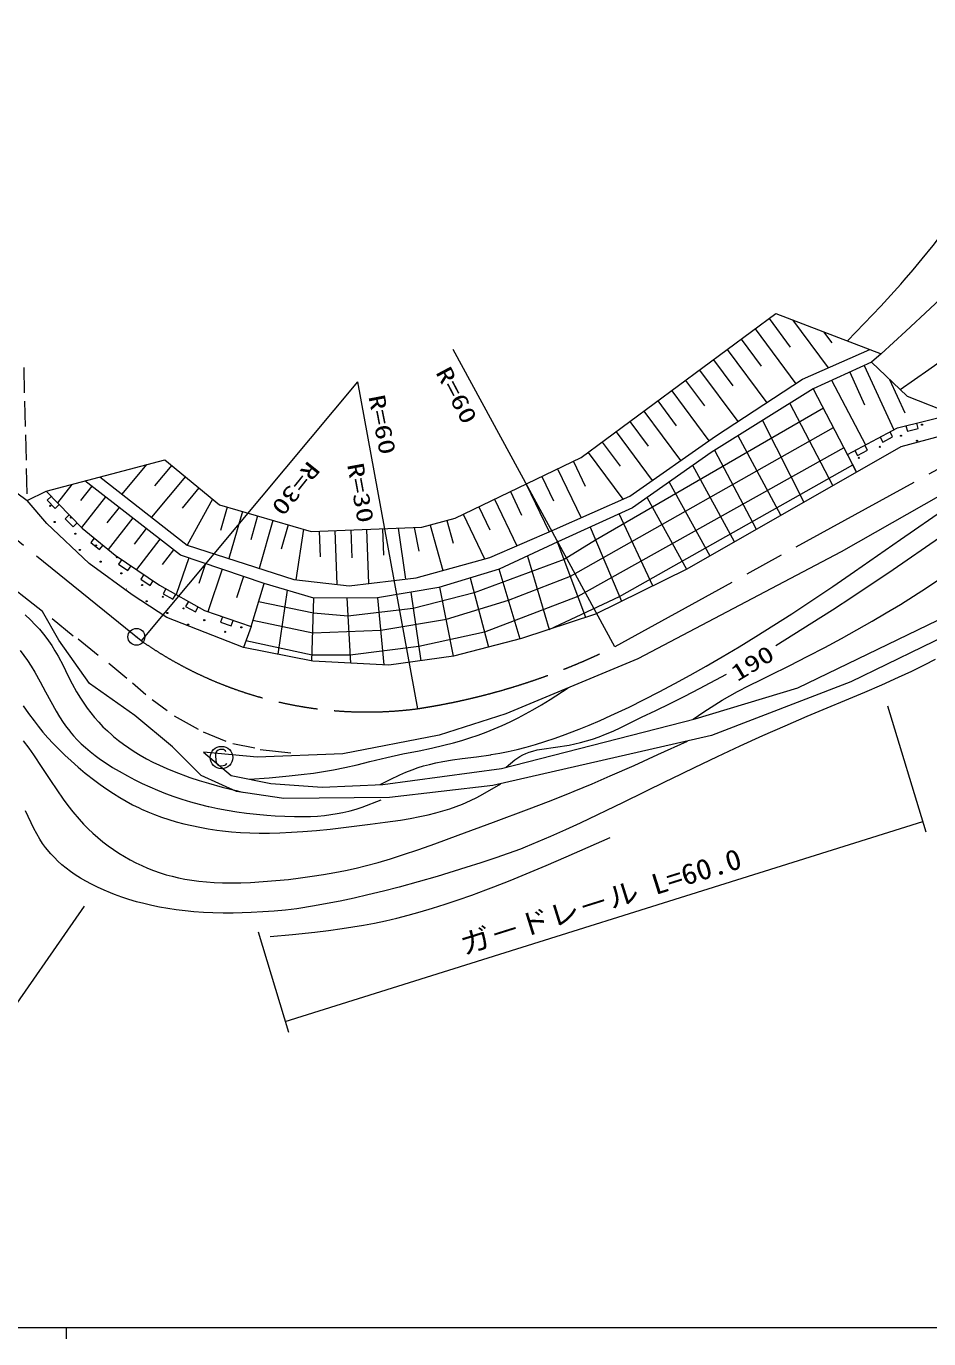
# Model space of a CAD drawing. Units: millimetres, scale not verified. Extents: x 40000 to 680000, y 20000 to 380000.
# Drawn here: x 164450 to 244844, y 204000 to 320948 of the extents above; entities that cross this region are included whole.
import ezdxf
from ezdxf.enums import TextEntityAlignment as Align

# ---------------------------------------------------------------- set-up
doc = ezdxf.new("R2010")
doc.units = ezdxf.units.MM
doc.header["$LTSCALE"] = 1000
doc.linetypes.add('CHAIN', pattern=[18.5, 12, -1.5, 3.5, -1.5])
doc.linetypes.add('USER1', pattern=[3, 2.25, -0.75])
for name, color, linetype, lineweight in [('M-BGD', 7, 'Continuous', 13), ('M-BMK', 2, 'Continuous', 13), ('M-BMK-SRVR', 3, 'Continuous', 13), ('M-STR-HTXT', 7, 'Continuous', 13), ('M-TTL-BAND', 7, 'Continuous', 13)]:
    doc.layers.add(name, color=color, linetype=linetype, lineweight=lineweight)
doc.styles.add('ＭＳ ゴシック', font='')
doc.styles.get('ＭＳ ゴシック').set_extended_font_data('MS Gothic')

# ---------------------------------------------------------------- blocks, each defined once
blk = doc.blocks.new('BUHIN3')
at = {"color": 7, "linetype": 'Continuous', "lineweight": 13}
blk.add_lwpolyline([(-260, -427), (167, -687), (687, 167), (260, 427)], dxfattribs=at)
blk = doc.blocks.new('BUHIN4')
at = {"color": 3, "linetype": 'Continuous', "lineweight": 13}
for radius in [750, 22.5]:
    blk.add_circle((0, 0), radius, dxfattribs=at)
blk = doc.blocks.new('BUHIN11')
at = {"color": 7, "linetype": 'Continuous', "lineweight": 13}
blk.add_lwpolyline([(623, 177), (638, 279), (615, 375), (562, 471), (480, 557), (313, 658), (165, 713), (-29, 702), (-183, 632), (-321, 482), (-576, 64), (-651, -136), (-652, -282), (-583, -447), (-450, -575), (-287, -674), (-156, -736), (-68, -737), (25, -718), (87, -674)], dxfattribs=at)
blk.add_circle((0, 0), 1000, dxfattribs=at)

msp = doc.modelspace()

# ---------------------------------------------------------------- linework, layer by layer
at = {"layer": 'M-BGD'}
for p, q in [((213894, 282511), (231234, 295357)), ((230614, 294898), (232492, 292364)), ((231234, 295357), (240593, 291766)), ((232715, 294788), (235887, 290506)), ((229376, 293980), (232997, 289092)), ((235482, 293727), (236214, 292738)), ((228137, 293063), (229920, 290656)), ((225660, 291228), (227388, 288895)), ((226899, 292145), (230410, 287405)), ((233612, 289492), (239583, 292154)), ((240593, 291766), (239753, 291028)), ((224422, 290310), (227823, 285719)), ((239753, 291028), (234553, 288651)), ((237803, 290136), (239135, 287222)), ((239103, 290730), (241734, 284974)), ((239753, 291028), (242915, 287978)), ((223183, 289393), (224856, 287134)), ((225852, 284435), (233612, 289492)), ((236190, 289399), (239200, 283643)), ((264242, 289597), (237035, 274107)), ((241359, 289478), (242724, 286494)), ((221945, 288475), (225250, 284013)), ((234553, 288651), (225464, 282969)), ((234553, 288651), (238421, 281225)), ((242915, 287978), (246975, 286398)), ((235455, 286920), (215159, 275164)), ((219467, 286640), (222725, 282242)), ((220706, 287558), (222347, 285343)), ((236306, 280017), (232483, 287356)), ((218229, 285723), (219846, 283540)), ((230023, 285819), (233717, 278540)), ((242072, 285151), (246975, 286398)), ((212917, 271956), (236358, 285186)), ((216990, 284805), (220201, 280472)), ((218219, 279081), (225852, 284435)), ((231675, 277374), (227853, 284463)), ((237599, 282803), (242072, 285151)), ((248552, 285157), (242371, 283480)), ((237289, 283397), (213595, 270139)), ((215752, 283888), (217345, 281737)), ((242371, 283480), (223286, 272585)), ((225773, 283163), (229482, 276122)), ((159853, 282154), (164524, 278684)), ((166231, 279521), (176801, 282329)), ((175152, 281891), (172964, 279261)), ((176801, 282329), (181654, 278293)), ((202657, 277124), (213894, 282511)), ((213192, 282175), (214244, 279980)), ((214513, 282970), (217598, 278806)), ((217305, 270130), (238087, 281865)), ((225464, 282969), (218461, 278027)), ((238421, 281225), (237599, 282803)), ((171007, 280790), (178782, 274719)), ((178621, 280816), (175610, 277196)), ((177408, 281825), (175887, 279996)), ((210383, 280828), (211414, 278676)), ((211787, 281501), (213871, 277155)), ((227528, 275006), (223815, 281806)), ((164524, 278684), (166231, 279521)), ((164524, 278684), (166231, 279521)), ((166231, 279521), (169424, 276221)), ((168505, 280125), (167232, 278487)), ((170289, 279966), (169290, 278680)), ((178182, 273831), (169682, 280438)), ((179834, 279807), (178344, 278015)), ((208978, 280155), (211019, 275898)), ((221712, 280321), (225347, 273761)), ((165898, 268805), (152325, 279371)), ((166275, 276629), (164524, 278684)), ((171503, 279022), (169370, 276277)), ((181047, 278798), (178782, 274719)), ((206169, 278808), (208154, 274666)), ((207573, 279481), (208580, 277381)), ((211510, 276109), (218219, 279081)), ((219755, 278940), (223268, 272576)), ((172718, 278078), (171639, 276690)), ((181654, 278293), (189837, 275935)), ((182335, 278097), (181739, 276026)), ((183699, 277704), (182493, 273517)), ((185063, 277311), (184453, 275195)), ((203360, 277461), (205262, 273493)), ((204764, 278134), (205743, 276092)), ((218461, 278027), (211808, 275008)), ((220251, 271085), (217280, 277491)), ((170063, 273086), (166275, 276629)), ((169424, 276221), (172380, 273826)), ((173932, 277134), (171755, 274333)), ((175146, 276191), (174067, 274802)), ((186427, 276917), (185195, 272642)), ((187791, 276524), (187168, 274365)), ((189155, 276131), (188468, 271618)), ((189837, 275935), (199700, 276300)), ((191950, 276013), (192128, 271203)), ((193359, 276065), (193451, 273593)), ((194768, 276117), (194947, 271288)), ((196177, 276170), (196265, 273812)), ((197586, 276222), (198222, 271677)), ((198995, 276274), (199424, 274185)), ((199700, 276300), (202657, 277124)), ((200439, 276506), (201567, 272458)), ((201918, 276918), (202482, 274895)), ((205733, 273624), (211510, 276109)), ((214671, 276307), (217482, 269717)), ((176361, 275247), (174262, 272546)), ((190541, 275961), (190626, 273662)), ((211808, 275008), (206589, 272571)), ((214290, 268279), (211751, 275076)), ((215159, 275164), (212360, 273446)), ((172380, 273826), (176332, 271138)), ((177575, 274303), (176555, 272991)), ((185629, 271303), (178182, 273831)), ((178782, 274719), (188300, 271637)), ((209088, 273738), (211040, 267201)), ((237035, 274107), (218938, 264592)), ((173888, 270295), (170063, 273086)), ((178927, 273578), (177815, 270302)), ((180416, 273073), (179812, 271294)), ((181906, 272567), (180621, 268783)), ((199184, 271791), (205733, 273624)), ((206589, 272571), (201201, 270938)), ((212360, 273446), (204343, 270477)), ((208444, 266350), (206589, 272571)), ((223286, 272585), (215147, 268563)), ((183815, 271919), (183172, 270023)), ((188300, 271637), (193205, 271081)), ((193205, 271081), (199184, 271791)), ((203999, 271786), (205621, 265620)), ((207414, 269803), (212917, 271956)), ((233175, 261994), (254690, 272405)), ((176965, 268273), (173888, 270295)), ((176332, 271138), (180328, 268885)), ((184470, 267454), (185629, 271303)), ((190073, 269997), (185629, 271303)), ((187684, 270699), (186871, 264994)), ((201201, 270938), (195751, 270017)), ((198701, 270516), (199604, 264417)), ((204343, 270477), (198914, 269075)), ((202523, 264820), (201306, 270970)), ((255030, 270884), (237918, 262536)), ((190030, 268645), (185139, 269676)), ((189897, 264387), (190073, 269997)), ((195751, 270017), (190073, 269997)), ((193008, 270007), (193328, 264200)), ((198914, 269075), (193098, 268380)), ((196345, 264046), (195776, 270021)), ((201871, 268112), (207414, 269803)), ((213595, 270139), (205265, 266973)), ((211040, 267201), (217305, 270130)), ((167360, 266258), (165898, 268805)), ((168629, 266609), (166758, 268156)), ((183814, 265606), (176965, 268273)), ((180328, 268885), (184470, 267454)), ((184644, 268031), (189975, 266888)), ((193098, 268380), (190030, 268645)), ((196050, 267151), (201871, 268112)), ((215147, 268563), (208576, 266384)), ((184470, 267454), (183814, 265606)), ((184470, 267454), (183814, 265606)), ((189975, 266888), (196050, 267151)), ((205265, 266973), (199419, 265668)), ((170090, 262394), (167360, 266258)), ((170863, 264884), (169070, 266333)), ((189972, 264372), (183814, 265606)), ((189913, 264909), (184016, 266176)), ((199419, 265668), (193289, 264904)), ((208576, 266384), (202523, 264820)), ((193289, 264904), (189913, 264909)), ((196756, 264025), (189972, 264372)), ((202523, 264820), (196756, 264025)), ((218938, 264592), (207158, 259696)), ((173402, 262837), (171794, 264163)), ((174116, 259529), (170090, 262394)), ((175091, 261379), (173924, 262429)), ((224041, 259250), (233175, 261994)), ((237918, 262536), (225505, 257754)), ((176988, 259939), (175651, 260939)), ((207158, 259696), (201223, 257776)), ((177468, 256741), (174116, 259529)), ((179806, 258298), (177654, 259473)), ((206792, 254824), (224041, 259250)), ((182264, 257218), (180244, 258057)), ((201223, 257776), (192642, 256129)), ((225505, 257754), (206023, 253289)), ((180042, 254199), (177468, 256741)), ((185007, 255816), (180248, 256281)), ((180248, 256281), (182716, 254184)), ((184818, 256634), (182837, 257023)), ((192642, 256129), (185007, 255816)), ((188024, 256174), (185285, 256465)), ((183190, 252773), (180042, 254199)), ((182716, 254184), (186229, 253473)), ((196207, 253385), (206792, 254824)), ((187388, 252136), (183190, 252773)), ((186229, 253473), (190795, 253161)), ((190795, 253161), (196207, 253385)), ((206023, 253289), (196817, 252229)), ((196817, 252229), (187388, 252136))]:
    msp.add_line(p, q, dxfattribs=at)
at = {"layer": 'M-BGD', "linetype": 'USER1'}
msp.add_line((164220, 290540), (164524, 278684), dxfattribs=at)
at = {"layer": 'M-BGD'}
for points in [[(242299, 288572), (244852, 290371), (247392, 292185), (248947, 293318), (250489, 294467), (251760, 295438), (253018, 296424), (254122, 297312), (255220, 298222), (256212, 299070), (257191, 299933), (257972, 300642), (258896, 301507), (259805, 302386), (260772, 303350), (261725, 304328), (262762, 305423), (263784, 306532), (264948, 307826), (266098, 309135), (267562, 310838), (269019, 312563), (271456, 315487)], [(240593, 291766), (242793, 293777), (244985, 295808), (246322, 297072), (247651, 298356), (247929, 298629), (249146, 299843), (250356, 301078), (251747, 302529), (253130, 304001), (255008, 306037), (256879, 308095), (258603, 310004)], [(237595, 292916), (239086, 294453), (240568, 296010), (241464, 296978), (242352, 297967), (242655, 298313), (243459, 299254), (244254, 300216), (245223, 301424), (246183, 302653), (248263, 305381)], [(195987, 253376), (196857, 253819), (197734, 254242), (198272, 254482), (198826, 254705), (199358, 254896), (199850, 255047), (200358, 255182), (200948, 255316), (201555, 255433), (202414, 255572), (203289, 255693), (204567, 255858), (205842, 256042), (205861, 256046), (206622, 256180), (207388, 256337), (208178, 256519), (208972, 256724), (209809, 256960), (210649, 257219), (211551, 257518), (212445, 257837), (212848, 257986), (213717, 258315), (214588, 258665), (215562, 259081), (216537, 259519), (218154, 260285), (219499, 260955), (220834, 261642), (222213, 262375), (223591, 263130), (225028, 263941), (226456, 264769), (227960, 265666), (229453, 266580), (231047, 267579), (232638, 268601), (234336, 269715), (236296, 271030), (238244, 272362), (242342, 275208), (246445, 278064)], [(231215, 265785), (232829, 266772), (234441, 267782), (236262, 268950), (238073, 270134), (241684, 272552), (245792, 275402)], [(223869, 259206), (224818, 259854), (225785, 260491), (226445, 260900), (227119, 261291), (227803, 261664), (228834, 262195), (229884, 262714), (230722, 263122), (232402, 263954), (234082, 264808), (235584, 265593), (237076, 266395), (238443, 267153), (239800, 267927), (241060, 268669), (242317, 269432), (243487, 270165), (244653, 270920), (245750, 271653)], [(164367, 268503), (164813, 268071), (165249, 267620), (165615, 267215), (165972, 266790), (166280, 266391), (166573, 265981), (166715, 265766), (167003, 265305), (167280, 264824), (167728, 263979), (168165, 263112), (168543, 262369), (168940, 261636), (169277, 261065), (169567, 260618), (169873, 260184), (170196, 259761), (170541, 259342), (170901, 258937), (171283, 258538), (171680, 258154), (172090, 257785), (172219, 257674), (172653, 257319), (173100, 256980), (173583, 256640), (174077, 256316), (174609, 255993), (175151, 255687), (175730, 255384), (176328, 255094), (176972, 254805), (177623, 254534), (179021, 254019), (179850, 253749), (180684, 253498), (181906, 253159), (183142, 252837), (183693, 252697)], [(163909, 265312), (164552, 264434), (164884, 263923), (165199, 263399), (165692, 262524), (166172, 261628), (166633, 260769), (167111, 259923), (167421, 259411), (167752, 258903), (168039, 258499), (168347, 258098), (168360, 258082), (168667, 257722), (168991, 257374), (169350, 257017), (169725, 256675), (170145, 256319), (170579, 255978), (171067, 255621), (171570, 255280), (172144, 254915), (172738, 254561), (173475, 254151), (174126, 253807), (174784, 253483), (175459, 253172), (176150, 252877), (176858, 252596), (177581, 252331), (178321, 252082), (179076, 251848), (179857, 251628), (180643, 251428), (180702, 251414), (181515, 251244), (182340, 251092), (183197, 250955), (184057, 250839), (184971, 250736), (185888, 250653), (186630, 250599), (187486, 250553), (188343, 250527), (189050, 250524), (189764, 250542), (190386, 250576), (191015, 250631), (191581, 250700), (192142, 250789), (192660, 250891), (193173, 251013), (193289, 251043), (193824, 251199), (194365, 251377), (196051, 252016)], [(245429, 264514), (244439, 264014), (243296, 263462), (242133, 262922), (240631, 262251), (239119, 261597), (233990, 259437), (232012, 258584), (230035, 257709), (228015, 256793), (226003, 255860), (223937, 254878), (221869, 253874), (221421, 253653), (217619, 251793), (213801, 249949), (212485, 249340), (211153, 248747), (210033, 248268), (208896, 247804), (208469, 247635), (207384, 247233), (206291, 246849), (204955, 246404), (203610, 245977), (201040, 245199), (199356, 244715), (197668, 244250), (196283, 243888), (194884, 243544), (193646, 243258), (192404, 242993), (191265, 242769), (190122, 242565), (188538, 242319), (187541, 242202), (186540, 242105), (185526, 242027), (184497, 241969), (182886, 241916), (181983, 241919), (181071, 241941), (180230, 241982), (179390, 242043), (178602, 242119), (177816, 242216), (177072, 242327), (176331, 242459), (175632, 242603), (174927, 242769), (174264, 242945), (173596, 243143), (172960, 243353), (172319, 243585), (171967, 243723), (171381, 243967), (170792, 244235), (170267, 244495), (169744, 244777), (169277, 245051), (168813, 245346), (168397, 245634), (167994, 245937), (167629, 246235), (167272, 246555), (166952, 246867), (166647, 247193), (166164, 247781), (165906, 248143), (165664, 248518), (165392, 248981), (165136, 249456), (164375, 251037)], [(207202, 254929), (207590, 255268), (207987, 255588), (208418, 255880), (208675, 256020), (208940, 256143), (209250, 256262), (209568, 256362), (209962, 256463), (210375, 256546), (212807, 256896), (213316, 256995), (213828, 257116), (214361, 257263), (214896, 257431), (215481, 257638), (216058, 257863), (216739, 258152), (217412, 258461), (219250, 259376), (220529, 259974), (221800, 260590), (223123, 261255), (224437, 261938), (226820, 263230)], [(184339, 253856), (186098, 253994), (187863, 254154), (188947, 254270), (190027, 254407), (190925, 254540), (191819, 254692), (192817, 254891), (193936, 255148), (195051, 255426), (196576, 255799), (198001, 256107), (199440, 256398), (200545, 256627), (201645, 256876), (202516, 257097), (203247, 257305), (203973, 257532), (204693, 257779), (205417, 258047), (206133, 258335), (206851, 258645), (207561, 258973), (208262, 259320), (209582, 260035), (210355, 260493), (211126, 260973), (212716, 262006)], [(164179, 260404), (164651, 259723), (165145, 259045), (165511, 258570), (165933, 258053), (166372, 257549), (166852, 257028), (167347, 256520), (167886, 255997), (168447, 255481), (169068, 254938), (169702, 254410), (169827, 254309), (170427, 253837), (171038, 253381), (171621, 252971), (172214, 252578), (172784, 252223), (173364, 251886), (173927, 251582), (174500, 251295), (174717, 251192), (175294, 250939), (175888, 250701), (176508, 250474), (177136, 250267), (177798, 250069), (178476, 249887), (179189, 249718), (179907, 249569), (180669, 249432), (181434, 249314), (181942, 249247), (182730, 249171), (183528, 249115), (184365, 249077), (185212, 249059), (186129, 249060), (187046, 249081), (188063, 249126), (189090, 249192), (190297, 249292), (191516, 249413), (195074, 249840), (196432, 250019), (197785, 250218), (198652, 250364), (199523, 250532), (200238, 250688), (200947, 250864), (201571, 251038), (202188, 251231), (202751, 251427), (203306, 251643), (204033, 251961), (204585, 252234), (205129, 252524), (206711, 253447)], [(164170, 257285), (164675, 256614), (165084, 256043), (165851, 254910), (166607, 253756), (167166, 252915), (167747, 252077), (168160, 251513), (168591, 250960), (169160, 250285), (169548, 249864), (169959, 249448), (170377, 249052), (170817, 248664), (171271, 248291), (171738, 247933), (172217, 247591), (172708, 247266), (173201, 246963), (173713, 246673), (174224, 246405), (174744, 246156), (175262, 245930), (175797, 245718), (176385, 245511), (176909, 245349), (177448, 245203), (178010, 245072), (178588, 244958), (179199, 244859), (179824, 244778), (180493, 244712), (181175, 244666), (181931, 244635), (182690, 244626), (183561, 244636), (184432, 244667), (185545, 244730), (186682, 244823), (187810, 244934), (188870, 245059), (189933, 245204), (190939, 245362), (191940, 245539), (192896, 245728), (193847, 245937), (194764, 246158), (195687, 246401), (195812, 246436), (196894, 246764), (197979, 247114), (199407, 247601), (200837, 248110), (202910, 248866), (206075, 250024), (209242, 251204), (210969, 251869), (212688, 252552), (213244, 252778), (214858, 253451), (216464, 254143), (218593, 255088), (220723, 256054), (223339, 257257)], [(186170, 239844), (188153, 240027), (190142, 240232), (191363, 240376), (192580, 240540), (194500, 240851), (195471, 241039), (196448, 241248), (197460, 241485), (198477, 241745), (199548, 242040), (200624, 242357), (201771, 242716), (202913, 243096), (204152, 243530), (205395, 243986), (206116, 244260), (207560, 244826), (208996, 245411), (210773, 246160), (212551, 246931), (216466, 248673)]]:
    msp.add_lwpolyline(points, dxfattribs=at)
for centre in [(244246, 285445), (242368, 284459), (240489, 283474), (243800, 284013), (238611, 282488), (166572, 278215), (168419, 277173), (166975, 276770), (168822, 275728), (169225, 274284), (170670, 274687), (172518, 273645), (171073, 273242), (172921, 272200), (174769, 271158), (176617, 270116), (175172, 269713), (178465, 269074), (177020, 268671), (180312, 268032), (178868, 267629), (182160, 266990), (183605, 267393)]:
    msp.add_circle(centre, 50, dxfattribs=at)
for centre, start, end in [((173324, 270755), 35.12946, 75.086), ((181757, 268435), 218.21577, 283.66921)]:
    msp.add_arc(centre, 50, start, end, dxfattribs=at)
at = {"layer": 'M-BMK', "linetype": 'CHAIN'}
for p, q in [((324596, 324848), (216869, 265661)), ((174696, 266192), (161820, 276621))]:
    msp.add_line(p, q, dxfattribs=at)
at = {"layer": 'M-BMK'}
for p, q in [((216869, 265661), (202467, 292157)), ((193969, 289278), (174696, 266192)), ((193969, 289278), (199297, 260138))]:
    msp.add_line(p, q, dxfattribs=at)
at = {"layer": 'M-BMK', "linetype": 'CHAIN'}
for centre, radius, start, end in [((194793, 294847), 35000, 234.95787, 277.39438), ((190307, 319461), 60000, 278.61748, 296.27661)]:
    msp.add_arc(centre, radius, start, end, dxfattribs=at)
at = {"layer": 'M-STR-HTXT'}
for p, q in [((244605, 249138), (241202, 260363)), ((187528, 232269), (244315, 250095)), ((160055, 228757), (169640, 242543)), ((185108, 240251), (187819, 231312))]:
    msp.add_line(p, q, dxfattribs=at)
at = {"layer": 'M-TTL-BAND'}
for p, q in [((40000, 205000), (579000, 205000)), ((168000, 205000), (168000, 204000))]:
    msp.add_line(p, q, dxfattribs=at)

# ---------------------------------------------------------------- block references
at = {"layer": 'M-BGD'}
for name, p, rotation in [('BUHIN3', (243298, 285463), 315.59759), ('BUHIN3', (240954, 284564), 329.02816), ('BUHIN3', (238717, 283390), 329.02816), ('BUHIN3', (167030, 278696), 255.39672), ('BUHIN3', (168626, 277046), 255.39672), ('BUHIN3', (170902, 275024), 262.31243), ('BUHIN3', (173368, 273154), 267.10408), ('BUHIN3', (175344, 271810), 267.10408), ('BUHIN3', (177331, 270574), 271.91763), ('BUHIN3', (179329, 269448), 271.91763), ('BUHIN3', (182399, 268169), 282.27557), ('BUHIN11', (181837, 255785), 36.16667)]:
    msp.add_blockref(name, p, dxfattribs=dict(at, rotation=rotation))
at = {"layer": 'M-BMK-SRVR', "rotation": 36.16667}
msp.add_blockref('BUHIN4', (174262, 266544), dxfattribs=at)

# ---------------------------------------------------------------- texts
at = {"layer": 'M-BGD', "style": 'ＭＳ ゴシック', "width": 1.35}
for s, rotation, p in [('R=60', 297.8, (200497, 289906)), ('R=60', 281.2, (194490, 287872)), ('R=30', 231.2, (189239, 282576)), ('R=30', 280.5, (192595, 281813)), ('190', 31.4, (228024, 262141))]:
    msp.add_text(s, height=1466, rotation=rotation, dxfattribs=at).set_placement(p, align=Align.BOTTOM_LEFT)
at = {"layer": 'M-STR-HTXT', "style": 'ＭＳ ゴシック', "width": 1.1}
msp.add_text('ガ－ドレ－ル L=60.0', height=1833, rotation=17.4, dxfattribs=at).set_placement((203604, 237659), align=Align.BOTTOM_LEFT)

doc.saveas('drawing.dxf')
